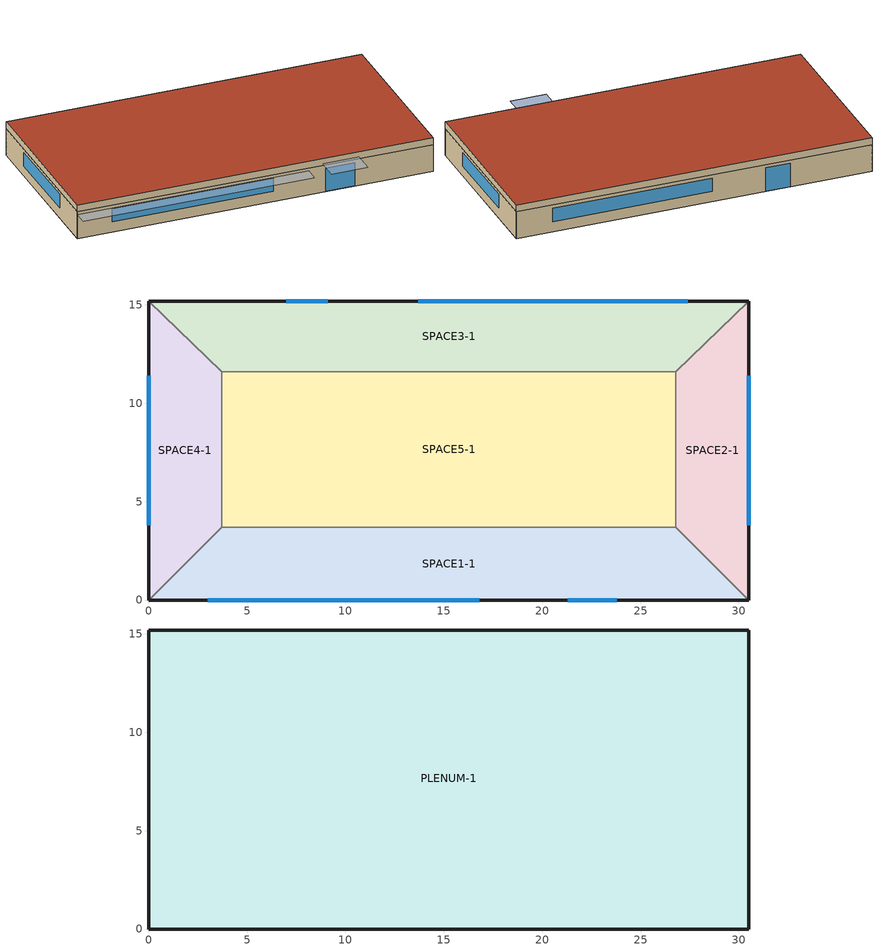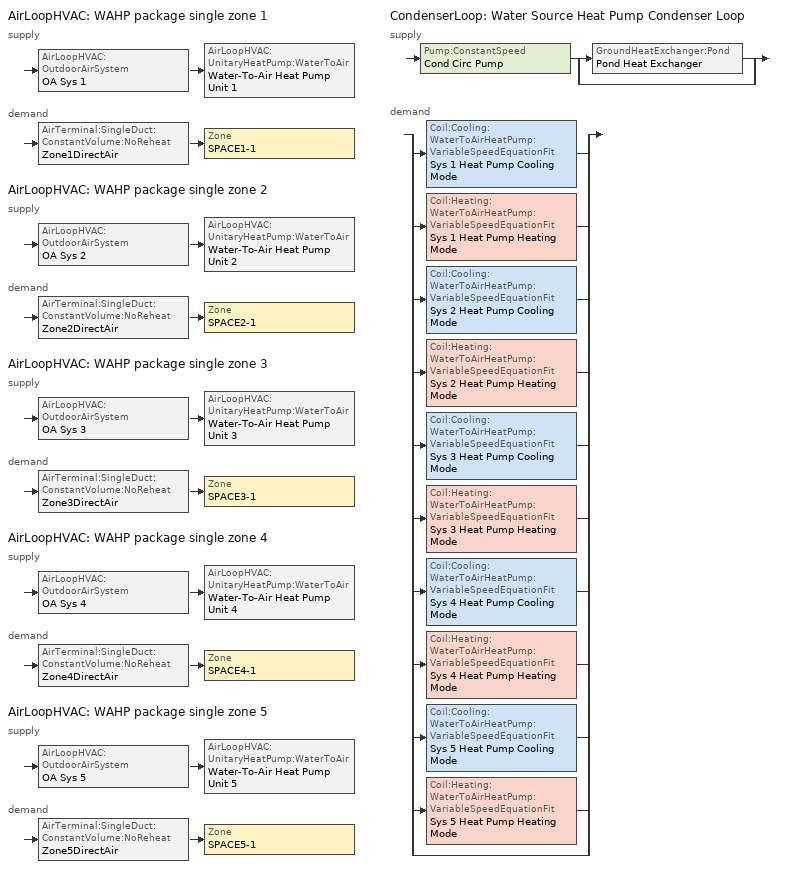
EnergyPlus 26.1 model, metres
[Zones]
SPACE3-1
 floor ground (FLOOR-SLAB-1): 26.8,11.6 3.7,11.6 0,15.2 30.5,15.2 z0
 wall outside (WALL-1): 30.5,15.2 0,15.2 z0:2.4
 wall to SPACE2-1 (INT-WALL-1): 26.8,11.6 30.5,15.2 z0:2.4
 wall to SPACE4-1 (INT-WALL-1): 0,15.2 3.7,11.6 z0:2.4
 wall to SPACE5-1 (INT-WALL-1): 3.7,11.6 26.8,11.6 z0:2.4
 window (Sgl Grey 3mm): 9.1,15.2 7,15.2 z0:2.1
 window (Dbl Clr 3mm/13mm Air): 27.4,15.2 13.7,15.2 z0.9:2.1
SPACE1-1
 floor ground (FLOOR-SLAB-1): 26.8,3.7 30.5,0 0,0 3.7,3.7 z0
 wall outside (WALL-1): 0,0 30.5,0 z0:2.4
 wall to SPACE2-1 (INT-WALL-1): 30.5,0 26.8,3.7 z0:2.4
 wall to SPACE4-1 (INT-WALL-1): 3.7,3.7 0,0 z0:2.4
 wall to SPACE5-1 (INT-WALL-1): 26.8,3.7 3.7,3.7 z0:2.4
 window (Sgl Grey 3mm): 21.3,0 23.8,0 z0:2.1
 window (Dbl Clr 3mm/13mm Air): 3,0 16.8,0 z0.9:2.1
SPACE2-1
 floor ground (FLOOR-SLAB-1): 26.8,11.6 30.5,15.2 30.5,0 26.8,3.7 z0
 wall outside (WALL-1): 30.5,0 30.5,15.2 z0:2.4
 wall to SPACE5-1 (INT-WALL-1): 26.8,11.6 26.8,3.7 z0:2.4
 window (Dbl Clr 3mm/13mm Air): 30.5,3.8 30.5,11.4 z0.9:2.1
SPACE4-1
 floor ground (FLOOR-SLAB-1): 3.7,3.7 0,0 0,15.2 3.7,11.6 z0
 wall outside (WALL-1): 0,15.2 0,0 z0:2.4
 wall to SPACE5-1 (INT-WALL-1): 3.7,3.7 3.7,11.6 z0:2.4
 window (Dbl Clr 3mm/13mm Air): 0,11.4 0,3.8 z0.9:2.1
SPACE5-1
 floor ground (FLOOR-SLAB-1): 26.8,11.6 26.8,3.7 3.7,3.7 3.7,11.6 z0
PLENUM-1
 floor to SPACE1-1 (CLNG-1): 26.8,3.7 30.5,0 0,0 3.7,3.7 z2.4
 floor to SPACE2-1 (CLNG-1): 26.8,11.6 30.5,15.2 30.5,0 26.8,3.7 z2.4
 floor to SPACE3-1 (CLNG-1): 26.8,11.6 3.7,11.6 0,15.2 30.5,15.2 z2.4
 floor to SPACE4-1 (CLNG-1): 3.7,3.7 0,0 0,15.2 3.7,11.6 z2.4
 floor to SPACE5-1 (CLNG-1): 26.8,11.6 26.8,3.7 3.7,3.7 3.7,11.6 z2.4
 wall outside (WALL-1): 30.5,15.2 0,15.2 0,0 30.5,0 30.5,15.2 z2.4:3
 roof outside (ROOF-1): 0,15.2 0,0 30.5,0 30.5,15.2 z3
shading: 0,-1.3 0,0 19.8,0 19.8,-1.3 z2.2; 21,-2 21,0 24.1,0 24.1,-2 z2.6
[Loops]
AirLoopHVAC 'WAHP package single zone 1'
 supply: AirLoopHVAC:OutdoorAirSystem 'OA Sys 1' > AirLoopHVAC:UnitaryHeatPump:WaterToAir 'Water-To-Air Heat Pump Unit 1'
 demand: AirTerminal:SingleDuct:ConstantVolume:NoReheat 'Zone1DirectAir' > Zone 'SPACE1-1'
AirLoopHVAC 'WAHP package single zone 2'
 supply: AirLoopHVAC:OutdoorAirSystem 'OA Sys 2' > AirLoopHVAC:UnitaryHeatPump:WaterToAir 'Water-To-Air Heat Pump Unit 2'
 demand: AirTerminal:SingleDuct:ConstantVolume:NoReheat 'Zone2DirectAir' > Zone 'SPACE2-1'
AirLoopHVAC 'WAHP package single zone 3'
 supply: AirLoopHVAC:OutdoorAirSystem 'OA Sys 3' > AirLoopHVAC:UnitaryHeatPump:WaterToAir 'Water-To-Air Heat Pump Unit 3'
 demand: AirTerminal:SingleDuct:ConstantVolume:NoReheat 'Zone3DirectAir' > Zone 'SPACE3-1'
AirLoopHVAC 'WAHP package single zone 4'
 supply: AirLoopHVAC:OutdoorAirSystem 'OA Sys 4' > AirLoopHVAC:UnitaryHeatPump:WaterToAir 'Water-To-Air Heat Pump Unit 4'
 demand: AirTerminal:SingleDuct:ConstantVolume:NoReheat 'Zone4DirectAir' > Zone 'SPACE4-1'
AirLoopHVAC 'WAHP package single zone 5'
 supply: AirLoopHVAC:OutdoorAirSystem 'OA Sys 5' > AirLoopHVAC:UnitaryHeatPump:WaterToAir 'Water-To-Air Heat Pump Unit 5'
 demand: AirTerminal:SingleDuct:ConstantVolume:NoReheat 'Zone5DirectAir' > Zone 'SPACE5-1'
CondenserLoop 'Water Source Heat Pump Condenser Loop'
 supply: Pump:ConstantSpeed 'Cond Circ Pump' > split
  | GroundHeatExchanger:Pond 'Pond Heat Exchanger'
  | bypass
 demand: split
  | Coil:Cooling:WaterToAirHeatPump:VariableSpeedEquationFit 'Sys 1 Heat Pump Cooling Mode'
  | Coil:Heating:WaterToAirHeatPump:VariableSpeedEquationFit 'Sys 1 Heat Pump Heating Mode'
  | Coil:Cooling:WaterToAirHeatPump:VariableSpeedEquationFit 'Sys 2 Heat Pump Cooling Mode'
  | Coil:Heating:WaterToAirHeatPump:VariableSpeedEquationFit 'Sys 2 Heat Pump Heating Mode'
  | Coil:Cooling:WaterToAirHeatPump:VariableSpeedEquationFit 'Sys 3 Heat Pump Cooling Mode'
  | Coil:Heating:WaterToAirHeatPump:VariableSpeedEquationFit 'Sys 3 Heat Pump Heating Mode'
  | Coil:Cooling:WaterToAirHeatPump:VariableSpeedEquationFit 'Sys 4 Heat Pump Cooling Mode'
  | Coil:Heating:WaterToAirHeatPump:VariableSpeedEquationFit 'Sys 4 Heat Pump Heating Mode'
  | Coil:Cooling:WaterToAirHeatPump:VariableSpeedEquationFit 'Sys 5 Heat Pump Cooling Mode'
  | Coil:Heating:WaterToAirHeatPump:VariableSpeedEquationFit 'Sys 5 Heat Pump Heating Mode'
  | bypass
[Building]
Building: Loads convergence tolerance value=0.5; Maximum number of warmup days=40; Minimum number of warmup days=6; North axis=30; Solar distribution=FullExterior; Temperature convergence tolerance value=0.5; Terrain=City
[Site:GroundTemperature:BuildingSurface]
20.03, 20.03, 20.13, 20.3, 20.43, 20.52, 20.62, 20.77, 20.78, 20.55, 20.44, 20.2
[Site:GroundTemperature:Deep]
16.5, 16.5, 16.5, 16.5, 16.5, 16.5, 16.5, 16.5, 16.5, 16.5, 16.5, 16.5
[Site:Location]
Miami Intl Ap_FL_USA Design_Conditions: Elevation=11; Latitude=25.82; Longitude=-80.3; Time zone=-5
[SizingPeriod:DesignDay] Barometric pressure=101193; Day of month=21; Daylight saving time indicator=No; Humidity condition type=WetBulb; Rain indicator=No; Snow indicator=No; Solar model indicator=ASHRAEClearSky
Name | Daily dry bulb temperature range | Day type | Maximum dry bulb temperature | Month | Sky clearness | Wetbulb or dewpoint at maximum dry bulb | Wind direction | Wind speed
Miami Intl Ap Ann Clg 1% Condns DB=>MWB | 6.7 | SummerDesignDay | 32.6 | 7 | 1 | 25.3 | 140 | 4.5
Miami Intl Ap Ann Htg Wind 99% Condns WS=>MCDB | 0 | WinterDesignDay | 21.7 | 1 | 0 | 21.7 | 340 | 9.3
[Construction]
CLNG-1: MAT-CLNG-1
Dbl Clr 3mm/13mm Air: CLEAR 3MM, AIR 13MM, CLEAR 3MM
FLOOR-SLAB-1: CC03
INT-WALL-1: GP02, AL21, GP02
ROOF-1: RG01, BR01, IN46, WD01
Sgl Grey 3mm: GREY 3MM
WALL-1: WD01, PW03, IN02, GP01
[Material] Thermal absorptance=0.9
Name | Conductivity | Density | Roughness | Solar absorptance | Specific heat | Thickness | Visible absorptance
BR01 | 0.162 | 1121 | VeryRough | 0.7 | 1464 | 0.0095 | 0.7
CC03 | 1.31 | 2243 | MediumRough | 0.65 | 837 | 0.1016 | 0.65
GP01 | 0.16 | 801 | MediumSmooth | 0.75 | 837 | 0.0127 | 0.75
GP02 | 0.16 | 801 | MediumSmooth | 0.75 | 837 | 0.0159 | 0.75
IN02 | 0.043 | 10 | Rough | 0.75 | 837 | 0.0901 | 0.75
IN46 | 0.023 | 24 | VeryRough | 0.5 | 1590 | 0.0762 | 0.5
PW03 | 0.115 | 545 | MediumSmooth | 0.78 | 1213 | 0.0127 | 0.78
RG01 | 1.442 | 881 | Rough | 0.65 | 1674 | 0.0127 | 0.65
WD01 | 0.115 | 513 | MediumSmooth | 0.78 | 1381 | 0.0191 | 0.78
[Material:AirGap]
AL21: Thermal resistance=0.157
[Material:NoMass]
MAT-CLNG-1: Roughness=Rough; Solar absorptance=0.65; Thermal absorptance=0.65; Thermal resistance=0.652259; Visible absorptance=0.65
[WindowMaterial:Gas]
AIR 13MM: Gas type=Air; Thickness=0.0127
[WindowMaterial:Glazing] Back side infrared hemispherical emissivity=0.84; Conductivity=0.9; Front side infrared hemispherical emissivity=0.84; Infrared transmittance at normal incidence=0; Optical data type=SpectralAverage; Thickness=0.003
Name | Back side solar reflectance at normal incidence | Back side visible reflectance at normal incidence | Front side solar reflectance at normal incidence | Front side visible reflectance at normal incidence | Solar transmittance at normal incidence | Visible transmittance at normal incidence
CLEAR 3MM | 0.075 | 0.081 | 0.075 | 0.081 | 0.837 | 0.898
GREY 3MM | 0.061 | 0.061 | 0.061 | 0.061 | 0.626 | 0.611
[AirLoopHVAC]
Name | Design supply air flow rate
WAHP package single zone 1; WAHP package single zone 4 | 1.4
WAHP package single zone 2; WAHP package single zone 3 | 1.3
WAHP package single zone 5 | 1.5
[AirLoopHVAC:UnitaryHeatPump:WaterToAir] Availability schedule=FanAndCoilAvailSched; Cooling convergence=0.001; Dehumidification control type=CoolReheat; Fan placement=BlowThrough; Heating convergence=0.001; Maximum outdoor dry bulb temperature for supplemental heater operation=21; Maximum supply air temperature from supplemental heater=50; Supply air fan operating mode schedule=ContinuousFanSch
Name | Controlling zone or thermostat location | Cooling coil | Heating coil | Supplemental heating coil | Supply air fan | Supply air flow rate
Water-To-Air Heat Pump Unit 1 | SPACE1-1 | Sys 1 Heat Pump Cooling Mode | Sys 1 Heat Pump Heating Mode | Heat Pump DX Supp Heating Coil 1 | Supply Fan 1 | 1.4
Water-To-Air Heat Pump Unit 2 | SPACE2-1 | Sys 2 Heat Pump Cooling Mode | Sys 2 Heat Pump Heating Mode | Heat Pump DX Supp Heating Coil 2 | Supply Fan 2 | 1.3
Water-To-Air Heat Pump Unit 3 | SPACE3-1 | Sys 3 Heat Pump Cooling Mode | Sys 3 Heat Pump Heating Mode | Heat Pump DX Supp Heating Coil 3 | Supply Fan 3 | 1.3
Water-To-Air Heat Pump Unit 4 | SPACE4-1 | Sys 4 Heat Pump Cooling Mode | Sys 4 Heat Pump Heating Mode | Heat Pump DX Supp Heating Coil 4 | Supply Fan 4 | 1.4
Water-To-Air Heat Pump Unit 5 | SPACE5-1 | Sys 5 Heat Pump Cooling Mode | Sys 5 Heat Pump Heating Mode | Heat Pump DX Supp Heating Coil 5 | Supply Fan 5 | 1.5
[AirTerminal:SingleDuct:ConstantVolume:NoReheat] Availability schedule=FanAndCoilAvailSched
Name | Maximum air flow rate
Zone1DirectAir; Zone4DirectAir | 1.4
Zone2DirectAir; Zone3DirectAir | 1.3
Zone5DirectAir | 1.5
[AvailabilityManager:Scheduled]
Name | Schedule
Heat Pump 1 Avail; Heat Pump 2 Avail; Heat Pump 3 Avail; Heat Pump 4 Avail; Heat Pump 5 Avail | FanAndCoilAvailSched
Outdoor Air 1 Avail; Outdoor Air 2 Avail; Outdoor Air 3 Avail; Outdoor Air 4 Avail; Outdoor Air 5 Avail | OutdoorAirAvailSched
[Coil:Cooling:WaterToAirHeatPump:VariableSpeedEquationFit] Energy part load fraction curve=VS Energy Part Load Fraction 1; Fan delay time=60; Flag for using hot gas reheat 0 or 1=1; Initial moisture evaporation rate divided by steady state ac latent capacity=0; Latent capacity time constant=60; Maximum cycling rate=2.5; Nominal speed level=10; Nominal time for condensate to begin leaving the coil=0; Number of speeds=10; Speed 1 energy input ratio function of air flow fraction curve=EIR VS AirFrac Test; Speed 1 energy input ratio function of temperature curve=EIR VS Temp1 Test; Speed 1 energy input ratio function of water flow fraction curve=EIR VS WaterFrac Test; Speed 1 reference unit gross rated cooling cop=4; Speed 1 reference unit gross rated sensible heat ratio=0.75; Speed 1 reference unit gross rated total cooling capacity=1524.1; Speed 1 reference unit rated air flow rate=0.135907; Speed 1 reference unit rated water flow rate=0.000381695; Speed 1 reference unit waste heat fraction of input power at rated conditions=1; Speed 1 total cooling capacity function of air flow fraction curve=TC VS AirFrac Test; Speed 1 total cooling capacity function of temperature curve=TC VS Temp1 Test; Speed 1 total cooling capacity function of water flow fraction curve=TC VS WaterFrac Test; Speed 1 waste heat function of temperature curve=wasteHeat VS Temp1 Test; Speed 2 energy input ratio function of air flow fraction curve=EIR VS AirFrac Test; Speed 2 energy input ratio function of temperature curve=EIR VS Temp1 Test; Speed 2 energy input ratio function of water flow fraction curve=EIR VS WaterFrac Test; Speed 2 reference unit gross rated cooling cop=4; Speed 2 reference unit gross rated sensible heat ratio=0.75; Speed 2 reference unit gross rated total cooling capacity=1877.9; Speed 2 reference unit rated air flow rate=0.151008; Speed 2 reference unit rated water flow rate=0.000381695; Speed 2 reference unit waste heat fraction of input power at rated conditions=1; Speed 2 total cooling capacity function of air flow fraction curve=TC VS AirFrac Test; Speed 2 total cooling capacity function of temperature curve=TC VS Temp1 Test; Speed 2 total cooling capacity function of water flow fraction curve=TC VS WaterFrac Test; Speed 2 waste heat function of temperature curve=wasteHeat VS Temp1 Test; Speed 3 energy input ratio function of air flow fraction curve=EIR VS AirFrac Test; Speed 3 energy input ratio function of temperature curve=EIR VS Temp1 Test; Speed 3 energy input ratio function of water flow fraction curve=EIR VS WaterFrac Test; Speed 3 reference unit gross rated cooling cop=4; Speed 3 reference unit gross rated sensible heat ratio=0.75; Speed 3 reference unit gross rated total cooling capacity=2226.6; Speed 3 reference unit rated air flow rate=0.166109; Speed 3 reference unit rated water flow rate=0.000381695; Speed 3 reference unit waste heat fraction of input power at rated conditions=1; Speed 3 total cooling capacity function of air flow fraction curve=TC VS AirFrac Test; Speed 3 total cooling capacity function of temperature curve=TC VS Temp1 Test; Speed 3 total cooling capacity function of water flow fraction curve=TC VS WaterFrac Test; Speed 3 waste heat function of temperature curve=wasteHeat VS Temp1 Test; Speed 4 energy input ratio function of air flow fraction curve=EIR VS AirFrac Test; Speed 4 energy input ratio function of temperature curve=EIR VS Temp1 Test; Speed 4 energy input ratio function of water flow fraction curve=EIR VS WaterFrac Test; Speed 4 reference unit gross rated cooling cop=4; Speed 4 reference unit gross rated sensible heat ratio=0.75; Speed 4 reference unit gross rated total cooling capacity=2911.3; Speed 4 reference unit rated air flow rate=0.19631; Speed 4 reference unit rated water flow rate=0.000381695; Speed 4 reference unit waste heat fraction of input power at rated conditions=1; Speed 4 total cooling capacity function of air flow fraction curve=TC VS AirFrac Test; Speed 4 total cooling capacity function of temperature curve=TC VS Temp1 Test; Speed 4 total cooling capacity function of water flow fraction curve=TC VS WaterFrac Test; Speed 4 waste heat function of temperature curve=wasteHeat VS Temp1 Test; Speed 5 energy input ratio function of air flow fraction curve=EIR VS AirFrac Test; Speed 5 energy input ratio function of temperature curve=EIR VS Temp1 Test; Speed 5 energy input ratio function of water flow fraction curve=EIR VS WaterFrac Test; Speed 5 reference unit gross rated cooling cop=4; Speed 5 reference unit gross rated sensible heat ratio=0.75; Speed 5 reference unit gross rated total cooling capacity=3581.7; Speed 5 reference unit rated air flow rate=0.226512; Speed 5 reference unit rated water flow rate=0.000381695; Speed 5 reference unit waste heat fraction of input power at rated conditions=1; Speed 5 total cooling capacity function of air flow fraction curve=TC VS AirFrac Test; Speed 5 total cooling capacity function of temperature curve=TC VS Temp1 Test; Speed 5 total cooling capacity function of water flow fraction curve=TC VS WaterFrac Test; Speed 5 waste heat function of temperature curve=wasteHeat VS Temp1 Test; Speed 6 energy input ratio function of air flow fraction curve=EIR VS AirFrac Test; Speed 6 energy input ratio function of temperature curve=EIR VS Temp1 Test; Speed 6 energy input ratio function of water flow fraction curve=EIR VS WaterFrac Test; Speed 6 reference unit gross rated cooling cop=4; Speed 6 reference unit gross rated sensible heat ratio=0.75; Speed 6 reference unit gross rated total cooling capacity=4239.5; Speed 6 reference unit rated air flow rate=0.256714; Speed 6 reference unit rated water flow rate=0.000381695; Speed 6 reference unit waste heat fraction of input power at rated conditions=1; Speed 6 total cooling capacity function of air flow fraction curve=TC VS AirFrac Test; Speed 6 total cooling capacity function of temperature curve=TC VS Temp1 Test; Speed 6 total cooling capacity function of water flow fraction curve=TC VS WaterFrac Test; Speed 6 waste heat function of temperature curve=wasteHeat VS Temp1 Test; Speed 7 energy input ratio function of air flow fraction curve=EIR VS AirFrac Test; Speed 7 energy input ratio function of temperature curve=EIR VS Temp1 Test; Speed 7 energy input ratio function of water flow fraction curve=EIR VS WaterFrac Test; Speed 7 reference unit gross rated cooling cop=4; Speed 7 reference unit gross rated sensible heat ratio=0.75; Speed 7 reference unit gross rated total cooling capacity=4885.7; Speed 7 reference unit rated air flow rate=0.286915; Speed 7 reference unit rated water flow rate=0.000381695; Speed 7 reference unit waste heat fraction of input power at rated conditions=1; Speed 7 total cooling capacity function of air flow fraction curve=TC VS AirFrac Test; Speed 7 total cooling capacity function of temperature curve=TC VS Temp1 Test; Speed 7 total cooling capacity function of water flow fraction curve=TC VS WaterFrac Test; Speed 7 waste heat function of temperature curve=wasteHeat VS Temp1 Test; Speed 8 energy input ratio function of air flow fraction curve=EIR VS AirFrac Test; Speed 8 energy input ratio function of temperature curve=EIR VS Temp1 Test; Speed 8 energy input ratio function of water flow fraction curve=EIR VS WaterFrac Test; Speed 8 reference unit gross rated cooling cop=4; Speed 8 reference unit gross rated sensible heat ratio=0.75; Speed 8 reference unit gross rated total cooling capacity=5520.7; Speed 8 reference unit rated air flow rate=0.317117; Speed 8 reference unit rated water flow rate=0.000381695; Speed 8 reference unit waste heat fraction of input power at rated conditions=1; Speed 8 total cooling capacity function of air flow fraction curve=TC VS AirFrac Test; Speed 8 total cooling capacity function of temperature curve=TC VS Temp1 Test; Speed 8 total cooling capacity function of water flow fraction curve=TC VS WaterFrac Test; Speed 8 waste heat function of temperature curve=wasteHeat VS Temp1 Test; Speed 9 energy input ratio function of air flow fraction curve=EIR VS AirFrac Test; Speed 9 energy input ratio function of temperature curve=EIR VS Temp1 Test; Speed 9 energy input ratio function of water flow fraction curve=EIR VS WaterFrac Test; Speed 9 reference unit gross rated cooling cop=4; Speed 9 reference unit gross rated sensible heat ratio=0.75; Speed 9 reference unit gross rated total cooling capacity=6144.8; Speed 9 reference unit rated air flow rate=0.347318; Speed 9 reference unit rated water flow rate=0.000381695; Speed 9 reference unit waste heat fraction of input power at rated conditions=1; Speed 9 total cooling capacity function of air flow fraction curve=TC VS AirFrac Test; Speed 9 total cooling capacity function of temperature curve=TC VS Temp1 Test; Speed 9 total cooling capacity function of water flow fraction curve=TC VS WaterFrac Test; Speed 9 waste heat function of temperature curve=wasteHeat VS Temp1 Test; Speed 10 energy input ratio function of air flow fraction curve=EIR VS AirFrac Test; Speed 10 energy input ratio function of temperature curve=EIR VS Temp1 Test; Speed 10 energy input ratio function of water flow fraction curve=EIR VS WaterFrac Test; Speed 10 reference unit gross rated cooling cop=4; Speed 10 reference unit gross rated sensible heat ratio=0.75; Speed 10 reference unit gross rated total cooling capacity=6758; Speed 10 reference unit rated air flow rate=0.37752; Speed 10 reference unit rated water flow rate=0.000381695; Speed 10 reference unit waste heat fraction of input power at rated conditions=1; Speed 10 total cooling capacity function of air flow fraction curve=TC VS AirFrac Test; Speed 10 total cooling capacity function of temperature curve=TC VS Temp1 Test; Speed 10 total cooling capacity function of water flow fraction curve=TC VS WaterFrac Test; Speed 10 waste heat function of temperature curve=wasteHeat VS Temp1 Test
Name | Gross rated total cooling capacity at selected nominal speed level | Rated air flow rate at selected nominal speed level | Rated water flow rate at selected nominal speed level
Sys 1 Heat Pump Cooling Mode | 40125.6 | 1.4 | 0.00165
Sys 2 Heat Pump Cooling Mode | 41562.8 | 1.3 | 0.00165
Sys 3 Heat Pump Cooling Mode | 43125.6 | 1.3 | 0.00165
Sys 4 Heat Pump Cooling Mode | 42000 | 1.4 | 0.00165
Sys 5 Heat Pump Cooling Mode | 100000 | 1.5 | 0.0033
[Coil:Heating:Fuel] Availability schedule=FanAndCoilAvailSched; Fuel type=NaturalGas
Name | Burner efficiency | Nominal capacity
Heat Pump DX Supp Heating Coil 1; Heat Pump DX Supp Heating Coil 2; Heat Pump DX Supp Heating Coil 3 | 0.8 | 32000
Heat Pump DX Supp Heating Coil 4 | 1 | 35000
Heat Pump DX Supp Heating Coil 5 | 0.8 | 72000
[Coil:Heating:WaterToAirHeatPump:VariableSpeedEquationFit] Energy part load fraction curve=VS Energy Part Load Fraction 1; Nominal speed level=10; Number of speeds=10; Speed 1 energy input ratio function of air flow fraction curve=EIRH VS AirFrac Test; Speed 1 energy input ratio function of temperature curve=EIRH VS Temp1 Test; Speed 1 energy input ratio function of water flow fraction curve=EIRH VS WaterFrac Test; Speed 1 heating capacity function of temperature curve=Heating VS Temp1 Test; Speed 1 heating capacity function of water flow fraction curve=Heating VS WaterFrac Test; Speed 1 reference unit gross rated heating capacity=1838.7; Speed 1 reference unit gross rated heating cop=5; Speed 1 reference unit rated air flow rate=0.166109; Speed 1 reference unit rated water flow rate=0.000381695; Speed 1 reference unit waste heat fraction of input power at rated conditions=0.1; Speed 1 total heating capacity function of air flow fraction curve=Heating VS AirFrac Test; Speed 1 waste heat function of temperature curve=Heating wasteHeat VS Temp1 Test; Speed 2 energy input ratio function of air flow fraction curve=EIRH VS AirFrac Test; Speed 2 energy input ratio function of temperature curve=EIRH VS Temp1 Test; Speed 2 energy input ratio function of water flow fraction curve=EIRH VS WaterFrac Test; Speed 2 heating capacity function of temperature curve=Heating VS Temp1 Test; Speed 2 heating capacity function of water flow fraction curve=Heating VS WaterFrac Test; Speed 2 reference unit gross rated heating capacity=2295.5; Speed 2 reference unit gross rated heating cop=5; Speed 2 reference unit rated air flow rate=0.179322; Speed 2 reference unit rated water flow rate=0.000381695; Speed 2 reference unit waste heat fraction of input power at rated conditions=0.1; Speed 2 total heating capacity function of air flow fraction curve=Heating VS AirFrac Test; Speed 2 waste heat function of temperature curve=Heating wasteHeat VS Temp1 Test; Speed 3 energy input ratio function of air flow fraction curve=EIRH VS AirFrac Test; Speed 3 energy input ratio function of temperature curve=EIRH VS Temp1 Test; Speed 3 energy input ratio function of water flow fraction curve=EIRH VS WaterFrac Test; Speed 3 heating capacity function of temperature curve=Heating VS Temp1 Test; Speed 3 heating capacity function of water flow fraction curve=Heating VS WaterFrac Test; Speed 3 reference unit gross rated heating capacity=2751.3; Speed 3 reference unit gross rated heating cop=5; Speed 3 reference unit rated air flow rate=0.192535; Speed 3 reference unit rated water flow rate=0.000381695; Speed 3 reference unit waste heat fraction of input power at rated conditions=0.1; Speed 3 total heating capacity function of air flow fraction curve=Heating VS AirFrac Test; Speed 3 waste heat function of temperature curve=Heating wasteHeat VS Temp1 Test; Speed 4 energy input ratio function of air flow fraction curve=EIRH VS AirFrac Test; Speed 4 energy input ratio function of temperature curve=EIRH VS Temp1 Test; Speed 4 energy input ratio function of water flow fraction curve=EIRH VS WaterFrac Test; Speed 4 heating capacity function of temperature curve=Heating VS Temp1 Test; Speed 4 heating capacity function of water flow fraction curve=Heating VS WaterFrac Test; Speed 4 reference unit gross rated heating capacity=3659.6; Speed 4 reference unit gross rated heating cop=5; Speed 4 reference unit rated air flow rate=0.218962; Speed 4 reference unit rated water flow rate=0.000381695; Speed 4 reference unit waste heat fraction of input power at rated conditions=0.1; Speed 4 total heating capacity function of air flow fraction curve=Heating VS AirFrac Test; Speed 4 waste heat function of temperature curve=Heating wasteHeat VS Temp1 Test; Speed 5 energy input ratio function of air flow fraction curve=EIRH VS AirFrac Test; Speed 5 energy input ratio function of temperature curve=EIRH VS Temp1 Test; Speed 5 energy input ratio function of water flow fraction curve=EIRH VS WaterFrac Test; Speed 5 heating capacity function of temperature curve=Heating VS Temp1 Test; Speed 5 heating capacity function of water flow fraction curve=Heating VS WaterFrac Test; Speed 5 reference unit gross rated heating capacity=4563.7; Speed 5 reference unit gross rated heating cop=5; Speed 5 reference unit rated air flow rate=0.245388; Speed 5 reference unit rated water flow rate=0.000381695; Speed 5 reference unit waste heat fraction of input power at rated conditions=0.1; Speed 5 total heating capacity function of air flow fraction curve=Heating VS AirFrac Test; Speed 5 waste heat function of temperature curve=Heating wasteHeat VS Temp1 Test; Speed 6 energy input ratio function of air flow fraction curve=EIRH VS AirFrac Test; Speed 6 energy input ratio function of temperature curve=EIRH VS Temp1 Test; Speed 6 energy input ratio function of water flow fraction curve=EIRH VS WaterFrac Test; Speed 6 heating capacity function of temperature curve=Heating VS Temp1 Test; Speed 6 heating capacity function of water flow fraction curve=Heating VS WaterFrac Test; Speed 6 reference unit gross rated heating capacity=5463.3; Speed 6 reference unit gross rated heating cop=5; Speed 6 reference unit rated air flow rate=0.271814; Speed 6 reference unit rated water flow rate=0.000381695; Speed 6 reference unit waste heat fraction of input power at rated conditions=0.1; Speed 6 total heating capacity function of air flow fraction curve=Heating VS AirFrac Test; Speed 6 waste heat function of temperature curve=Heating wasteHeat VS Temp1 Test; Speed 7 energy input ratio function of air flow fraction curve=EIRH VS AirFrac Test; Speed 7 energy input ratio function of temperature curve=EIRH VS Temp1 Test; Speed 7 energy input ratio function of water flow fraction curve=EIRH VS WaterFrac Test; Speed 7 heating capacity function of temperature curve=Heating VS Temp1 Test; Speed 7 heating capacity function of water flow fraction curve=Heating VS WaterFrac Test; Speed 7 reference unit gross rated heating capacity=6358.4; Speed 7 reference unit gross rated heating cop=5; Speed 7 reference unit rated air flow rate=0.298241; Speed 7 reference unit rated water flow rate=0.000381695; Speed 7 reference unit waste heat fraction of input power at rated conditions=0.1; Speed 7 total heating capacity function of air flow fraction curve=Heating VS AirFrac Test; Speed 7 waste heat function of temperature curve=Heating wasteHeat VS Temp1 Test; Speed 8 energy input ratio function of air flow fraction curve=EIRH VS AirFrac Test; Speed 8 energy input ratio function of temperature curve=EIRH VS Temp1 Test; Speed 8 energy input ratio function of water flow fraction curve=EIRH VS WaterFrac Test; Speed 8 heating capacity function of temperature curve=Heating VS Temp1 Test; Speed 8 heating capacity function of water flow fraction curve=Heating VS WaterFrac Test; Speed 8 reference unit gross rated heating capacity=7248.5; Speed 8 reference unit gross rated heating cop=5; Speed 8 reference unit rated air flow rate=0.324667; Speed 8 reference unit rated water flow rate=0.000381695; Speed 8 reference unit waste heat fraction of input power at rated conditions=0.1; Speed 8 total heating capacity function of air flow fraction curve=Heating VS AirFrac Test; Speed 8 waste heat function of temperature curve=Heating wasteHeat VS Temp1 Test; Speed 9 energy input ratio function of air flow fraction curve=EIRH VS AirFrac Test; Speed 9 energy input ratio function of temperature curve=EIRH VS Temp1 Test; Speed 9 energy input ratio function of water flow fraction curve=EIRH VS WaterFrac Test; Speed 9 heating capacity function of temperature curve=Heating VS Temp1 Test; Speed 9 heating capacity function of water flow fraction curve=Heating VS WaterFrac Test; Speed 9 reference unit gross rated heating capacity=8133.6; Speed 9 reference unit gross rated heating cop=5; Speed 9 reference unit rated air flow rate=0.351094; Speed 9 reference unit rated water flow rate=0.000381695; Speed 9 reference unit waste heat fraction of input power at rated conditions=0.1; Speed 9 total heating capacity function of air flow fraction curve=Heating VS AirFrac Test; Speed 9 waste heat function of temperature curve=Heating wasteHeat VS Temp1 Test; Speed 10 energy input ratio function of air flow fraction curve=EIRH VS AirFrac Test; Speed 10 energy input ratio function of temperature curve=EIRH VS Temp1 Test; Speed 10 energy input ratio function of water flow fraction curve=EIRH VS WaterFrac Test; Speed 10 heating capacity function of temperature curve=Heating VS Temp1 Test; Speed 10 heating capacity function of water flow fraction curve=Heating VS WaterFrac Test; Speed 10 reference unit gross rated heating capacity=9013.2; Speed 10 reference unit gross rated heating cop=5; Speed 10 reference unit rated air flow rate=0.37752; Speed 10 reference unit rated water flow rate=0.000381695; Speed 10 reference unit waste heat fraction of input power at rated conditions=0.1; Speed 10 total heating capacity function of air flow fraction curve=Heating VS AirFrac Test; Speed 10 waste heat function of temperature curve=Heating wasteHeat VS Temp1 Test
Name | Rated air flow rate at selected nominal speed level | Rated heating capacity at selected nominal speed level | Rated water flow rate at selected nominal speed level
Sys 1 Heat Pump Heating Mode | 1.4 | 33156.73 | 0.00165
Sys 2 Heat Pump Heating Mode | 1.3 | 35078.4 | 0.00165
Sys 3 Heat Pump Heating Mode | 1.3 | 39156.73 | 0.00165
Sys 4 Heat Pump Heating Mode | 1.4 | 35000 | 0.00165
Sys 5 Heat Pump Heating Mode | 1.5 | 81000 | 0.0033
[CondenserEquipmentList]
All Towers: Pond Heat Exchanger, GroundHeatExchanger:Pond
[CondenserEquipmentOperationSchemes]
Pond Loop Operation: Control scheme 1=Year Round Pond Operation; Control scheme 1 schedule=ON
[CondenserLoop]
Water Source Heat Pump Condenser Loop: Condenser equipment operation scheme=Pond Loop Operation; Condenser loop volume=Autocalculate; Fluid type=Water; Load distribution scheme=SequentialLoad; Maximum loop flow rate=0.0099; Maximum loop temperature=80; Minimum loop flow rate=0; Minimum loop temperature=1
[Controller:OutdoorAir] Economizer control action type=ModulateFlow; Economizer control type=NoEconomizer; Lockout type=NoLockout; Maximum outdoor air flow rate=0.2; Minimum limit type=FixedMinimum; Minimum outdoor air flow rate=0.05; Minimum outdoor air schedule=OAFractionSched
OA Controller 1; OA Controller 2; OA Controller 3; OA Controller 4; OA Controller 5
[DesignSpecification:OutdoorAir] Outdoor air flow per person=0.00944; Outdoor air flow per zone=0; Outdoor air flow per zone floor area=0; Outdoor air method=Flow/Person
SZ DSOA SPACE1-1; SZ DSOA SPACE2-1; SZ DSOA SPACE3-1; SZ DSOA SPACE4-1; SZ DSOA SPACE5-1
[ElectricEquipment] Design level calculation method=EquipmentLevel; Fraction latent=0; Fraction lost=0; Fraction radiant=0.3; Schedule=EQUIP-1
Name | Design level | Zone or zonelist or space or spacelist
SPACE1-1 Elec Equipment | 1056 | SPACE1-1
SPACE2-1 Elec Equipment | 456 | SPACE2-1
SPACE3-1 Elec Equipment | 1056 | SPACE3-1
SPACE4-1 Elec Equipment | 456 | SPACE4-1
SPACE5-1 Elec Equipment | 1976 | SPACE5-1
[Fan:OnOff] Availability schedule=FanAndCoilAvailSched; Fan total efficiency=0.5; Motor efficiency=0.9; Motor in airstream fraction=1; Pressure rise=300
Name | Maximum flow rate
Supply Fan 1; Supply Fan 4 | 1.4
Supply Fan 2; Supply Fan 3 | 1.3
Supply Fan 5 | 1.5
[GroundHeatExchanger:Pond]
Pond Heat Exchanger: Ground thermal conductivity=1; Hydronic tubing inside diameter=0.02; Hydronic tubing outside diameter=0.025; Hydronic tubing thermal conductivity=1.5; Length of each tubing circuit=120; Number of tubing circuits=50; Pond area=2500; Pond depth=2
[Lights] Design level calculation method=LightingLevel; End use subcategory=GeneralLights; Fraction radiant=0.59; Fraction replaceable=0; Fraction visible=0.2; Return air fraction=0.2; Schedule=LIGHTS-1
Name | Lighting level | Zone or zonelist or space or spacelist
SPACE1-1 Lights | 1584 | SPACE1-1
SPACE2-1 Lights | 684 | SPACE2-1
SPACE3-1 Lights | 1584 | SPACE3-1
SPACE4-1 Lights | 684 | SPACE4-1
SPACE5-1 Lights | 2964 | SPACE5-1
[People] Activity level schedule=ActSchd; Fraction radiant=0.3; Number of people calculation method=People; Number of people schedule=OCCUPY-1
Name | Number of people | Zone or zonelist or space or spacelist
SPACE1-1 People | 11 | SPACE1-1
SPACE2-1 People | 5 | SPACE2-1
SPACE3-1 People | 11 | SPACE3-1
SPACE4-1 People | 5 | SPACE4-1
SPACE5-1 People | 20 | SPACE5-1
[PlantEquipmentOperation:Uncontrolled]
Year Round Pond Operation: Equipment list=All Towers
[Pump:ConstantSpeed]
Cond Circ Pump: Design flow rate=0.0099; Design power consumption=600; Design pump head=50000; Fraction of motor inefficiencies to fluid stream=0; Motor efficiency=0.87; Pump control type=Continuous
[SetpointManager:FollowOutdoorAirTemperature]
MyCondenserControl: Control variable=Temperature; Maximum setpoint temperature=80; Minimum setpoint temperature=10; Offset temperature difference=0; Reference temperature type=OutdoorAirWetBulb; Setpoint node or nodelist=Condenser Supply Outlet Node
[Sizing:Zone] Account for dedicated outdoor air system=No; Cooling design air flow method=DesignDay; Cooling design air flow rate=0; Dedicated outdoor air high setpoint temperature for design=Autosize; Dedicated outdoor air low setpoint temperature for design=Autosize; Dedicated outdoor air system control strategy=NeutralSupplyAir; Heating design air flow method=DesignDay; Heating design air flow rate=0; Zone cooling design supply air humidity ratio=0.009; Zone cooling design supply air temperature=14; Zone cooling design supply air temperature input method=SupplyAirTemperature; Zone cooling sizing factor=0; Zone heating design supply air humidity ratio=0.004; Zone heating design supply air temperature=50; Zone heating design supply air temperature input method=SupplyAirTemperature; Zone heating sizing factor=0
Name | Design specification outdoor air object
SPACE1-1 | SZ DSOA SPACE1-1
SPACE2-1 | SZ DSOA SPACE2-1
SPACE3-1 | SZ DSOA SPACE3-1
SPACE4-1 | SZ DSOA SPACE4-1
SPACE5-1 | SZ DSOA SPACE5-1
[ThermostatSetpoint:DualSetpoint] Cooling setpoint temperature schedule=Cooling Setpoints; Heating setpoint temperature schedule=Heating Setpoints
Dual Setpoint Sched 1; Dual Setpoint Sched 2; Dual Setpoint Sched 3; Dual Setpoint Sched 4; Dual Setpoint Sched 5
[Zone] Multiplier=1; Type=1
Name | Ceiling height | Volume
PLENUM-1 | 0.6096 | 283.2
SPACE1-1; SPACE3-1 | 2.4384 | 239.247
SPACE2-1; SPACE4-1 | 2.4384 | 103.311
SPACE5-1 | 2.4384 | 447.683
[ZoneControl:Thermostat] Control type schedule=Dual Zone Control Type Sched
Name | Zone or zonelist | Control 1
Zone 1 Thermostat | SPACE1-1 | Dual Setpoint Sched 1
Zone 2 Thermostat | SPACE2-1 | Dual Setpoint Sched 2
Zone 3 Thermostat | SPACE3-1 | Dual Setpoint Sched 3
Zone 4 Thermostat | SPACE4-1 | Dual Setpoint Sched 4
Zone 5 Thermostat | SPACE5-1 | Dual Setpoint Sched 5
[Zone equipment]
SPACE1-1: Zone1DirectAir
SPACE2-1: Zone2DirectAir
SPACE3-1: Zone3DirectAir
SPACE4-1: Zone4DirectAir
SPACE5-1: Zone5DirectAir
[ZoneInfiltration:DesignFlowRate] Constant term coefficient=0; Design flow rate calculation method=Flow/Zone; Schedule=INFIL-SCH; Temperature term coefficient=0; Velocity squared term coefficient=0; Velocity term coefficient=0.2237
Name | Design flow rate | Zone or zonelist or space or spacelist
SPACE1-1 Infiltration | 0.1 | SPACE1-1
SPACE2-1 Infiltration | 0.0517 | SPACE2-1
SPACE3-1 Infiltration | 0.1 | SPACE3-1
SPACE4-1 Infiltration | 0.0517 | SPACE4-1
SPACE5-1 Infiltration | 0.12 | SPACE5-1
[Curve:Biquadratic]
Name | Maximum value of x | Maximum value of y | Minimum value of x | Minimum value of y | Coefficient1 constant | Coefficient2 x | Coefficient3 x 2 | Coefficient4 y | Coefficient5 y 2 | Coefficient6 x y
EIR VS Temp1 Test | 25.6 | 48.9 | 10 | 7.2 | 0.138848 | 0.0457985 | -0.00138661 | 0.0141485 | 0.000386055 | -0.000438194
EIRH VS Temp1 Test | 27 | 30 | 7 | 10 | 0.993257 | 0.0201512 | 7.72375e-05 | -0.0317207 | 0.000740649 | -0.000303875
Heating VS Temp1 Test | 27 | 30 | 7 | 10 | 0.617474 | -0.00245669 | -1.8655e-05 | 0.0254921 | -0.000100773 | -0.000109447
Heating wasteHeat VS Temp1 Test | 27 | 30 | 7 | 10 | 1 | 0 | 0 | 0 | 0 | 0
TC VS Temp1 Test | 25.6 | 48.9 | 10 | 7.2 | 1.43085 | -0.0453653 | 0.00199378 | -0.00805944 | 3.93414e-05 | -0.000181187
wasteHeat VS Temp1 Test | 25.6 | 48.9 | 10 | 7.2 | 1 | 0 | 0 | 0 | 0 | 0
[Curve:Quadratic] Maximum value of x=1; Minimum value of x=0; Coefficient3 x 2=0
Name | Coefficient1 constant | Coefficient2 x
EIR VS AirFrac Test; EIR VS WaterFrac Test; EIRH VS AirFrac Test; EIRH VS WaterFrac Test; Heating VS AirFrac Test; Heating VS WaterFrac Test; TC VS AirFrac Test; TC VS WaterFrac Test | 1 | 0
VS Energy Part Load Fraction 1 | 0.85 | 0.15
[Schedule:Compact]
ActSchd: Through: 12/31, For: Alldays, Until: 24:00, 117.24
ContinuousFanSch; On: Through: 12/31, For: AllDays, Until: 24:00, 1
Cooling Setpoints: Through: 12/31, For: AllDays, Until:  5:00, 24, Until: 19:00, 24, Until: 24:00, 24
Dual Zone Control Type Sched: Through: 12/31, For: AllDays, Until: 24:00, 4
EQUIP-1: Through: 12/31, For: Weekdays SummerDesignDay WinterDesignDay, Until: 9:00, 0.02, Until: 10:00, 0.4, Until: 15:00, 0.9, Until: 16:00, 0.8, Until: 17:00, 0.7, Until: 24:00, 0.02, For: CustomDay1 CustomDay2, Until: 9:00, 0.02, Until: 10:00, 0.4, Until: 15:00, 0.9, Until: 16:00, 0.8, Until: 17:00, 0.7, Until: 24:00, 0.02, For: AllOtherDays, Until: 24:00, 0.2
FanAndCoilAvailSched: Through: 3/31, For: AllDays, Until: 24:00, 1, Through: 9/30, For: AllDays, Until: 5:00, 1, Until: 19:00, 1, Until: 24:00, 1, Through: 12/31, For: AllDays, Until: 24:00, 1
Heating Setpoints: Through: 12/31, For: AllDays, Until:  5:00, 22, Until: 19:00, 22, Until: 24:00, 22
INFIL-SCH: Through: 3/31, For: Alldays, Until: 24:00, 1, Through: 10/31, For: Alldays, Until: 24:00, 1, Through: 12/31, For: Alldays, Until: 24:00, 1
LIGHTS-1: Through: 12/31, For: Weekdays SummerDesignDay WinterDesignDay, Until: 9:00, 0.05, Until: 10:00, 0.9, Until: 11:00, 0.95, Until: 12:00, 1, Until: 13:00, 0.95, Until: 14:00, 0.8, Until: 15:00, 0.9, Until: 17:00, 1, Until: 24:00, 0.05, For: AllOtherDays, Until: 24:00, 0.05
OAFractionSched: Through: 12/31, For: AllDays, Until: 5:00, 0, Until: 19:00, 1, Until: 24:00, 0
OCCUPY-1: Through: 12/31, For: Weekdays SummerDesignDay WinterDesignDay, Until: 9:00, 0, Until: 12:00, 1, Until: 13:00, 0.8, Until: 14:00, 0.4, Until: 15:00, 0.8, Until: 17:00, 1, Until: 24:00, 0, For: AllOtherDays, Until: 24:00, 0
OutdoorAirAvailSched: Through: 12/31, For: AllDays, Until: 5:00, 1, Until: 19:00, 1, Until: 24:00, 1
